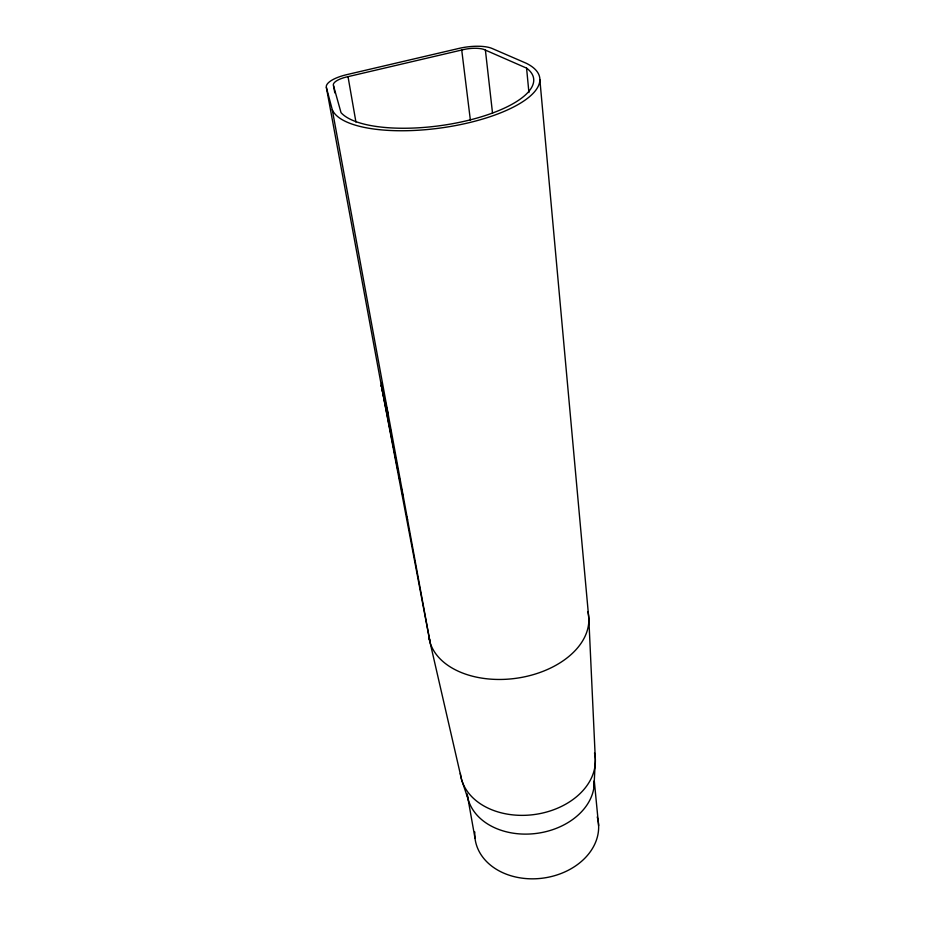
<?xml version="1.0" encoding="UTF-8"?>
<svg xmlns="http://www.w3.org/2000/svg" width="925" height="925" viewBox="0 0 925 925"><rect width="100%" height="100%" fill="white"/><g stroke="black" fill="none" stroke-linecap="round" stroke-linejoin="round"><path stroke-width="1.39" d="M593.989 787.14L595.342 759.402L588.82 618.571L539.865 79.723M468.397 800.079L461.644 779.821L430.09 642.54L381.343 385.494L381.574 383.274M334.815 92.882L333.532 85.805A18.893 6.267 -8.8 0 1 348.02 76.648L461.725 50.019A18.118 5.897 -7.3 0 1 485.394 50.1L526.579 68.126L528.927 92.569M333.532 85.805L341.024 112.653A98.998 34.028 -7.8 0 0 467.298 120.597A98.998 34.028 -7.8 0 0 526.579 68.126M332.272 109.693A105.161 36.156 -7.8 0 0 469.079 122.678A105.161 36.156 -7.8 0 0 526.325 63.293L492.181 48.505A28.039 9.146 -7.4 0 0 458.95 48.412L346.806 74.636A28.617 9.504 -8.8 0 0 326.375 87.493L332.272 109.693L430.137 642.528L428.772 635.753M326.375 87.493L381.343 385.494L388.315 414.863M393.483 447.746L381.343 385.494L384.187 398.178M381.343 385.494L387.159 413.648M390.35 429.131L390.928 431.94M394.038 450.579L398.166 471.808M398.721 474.629L400.097 481.705M401.485 488.782L402.861 495.858M407 517.075L407.543 519.908M475.011 838.235L467.137 793.928A63.975 47.776 -7.8 0 0 534.257 833.668A63.975 47.776 -7.8 0 0 594.289 780.816L598.625 825.62M348.02 76.648L355.94 122.077M461.725 50.019L470.386 120.238M485.394 50.1L492.528 113.151M594.509 752.927A67.918 49.892 -7.8 0 1 535.922 814.312A67.918 49.892 -7.8 0 1 460.349 773.404M587.872 611.737A80.568 52.667 -7.8 0 1 517.526 678.094A80.568 52.667 -7.8 0 1 428.738 635.753M597.238 816.937A62.183 48.042 -7.8 0 1 542.096 878.241A62.183 48.042 -7.8 0 1 474.803 831.957"/></g></svg>
